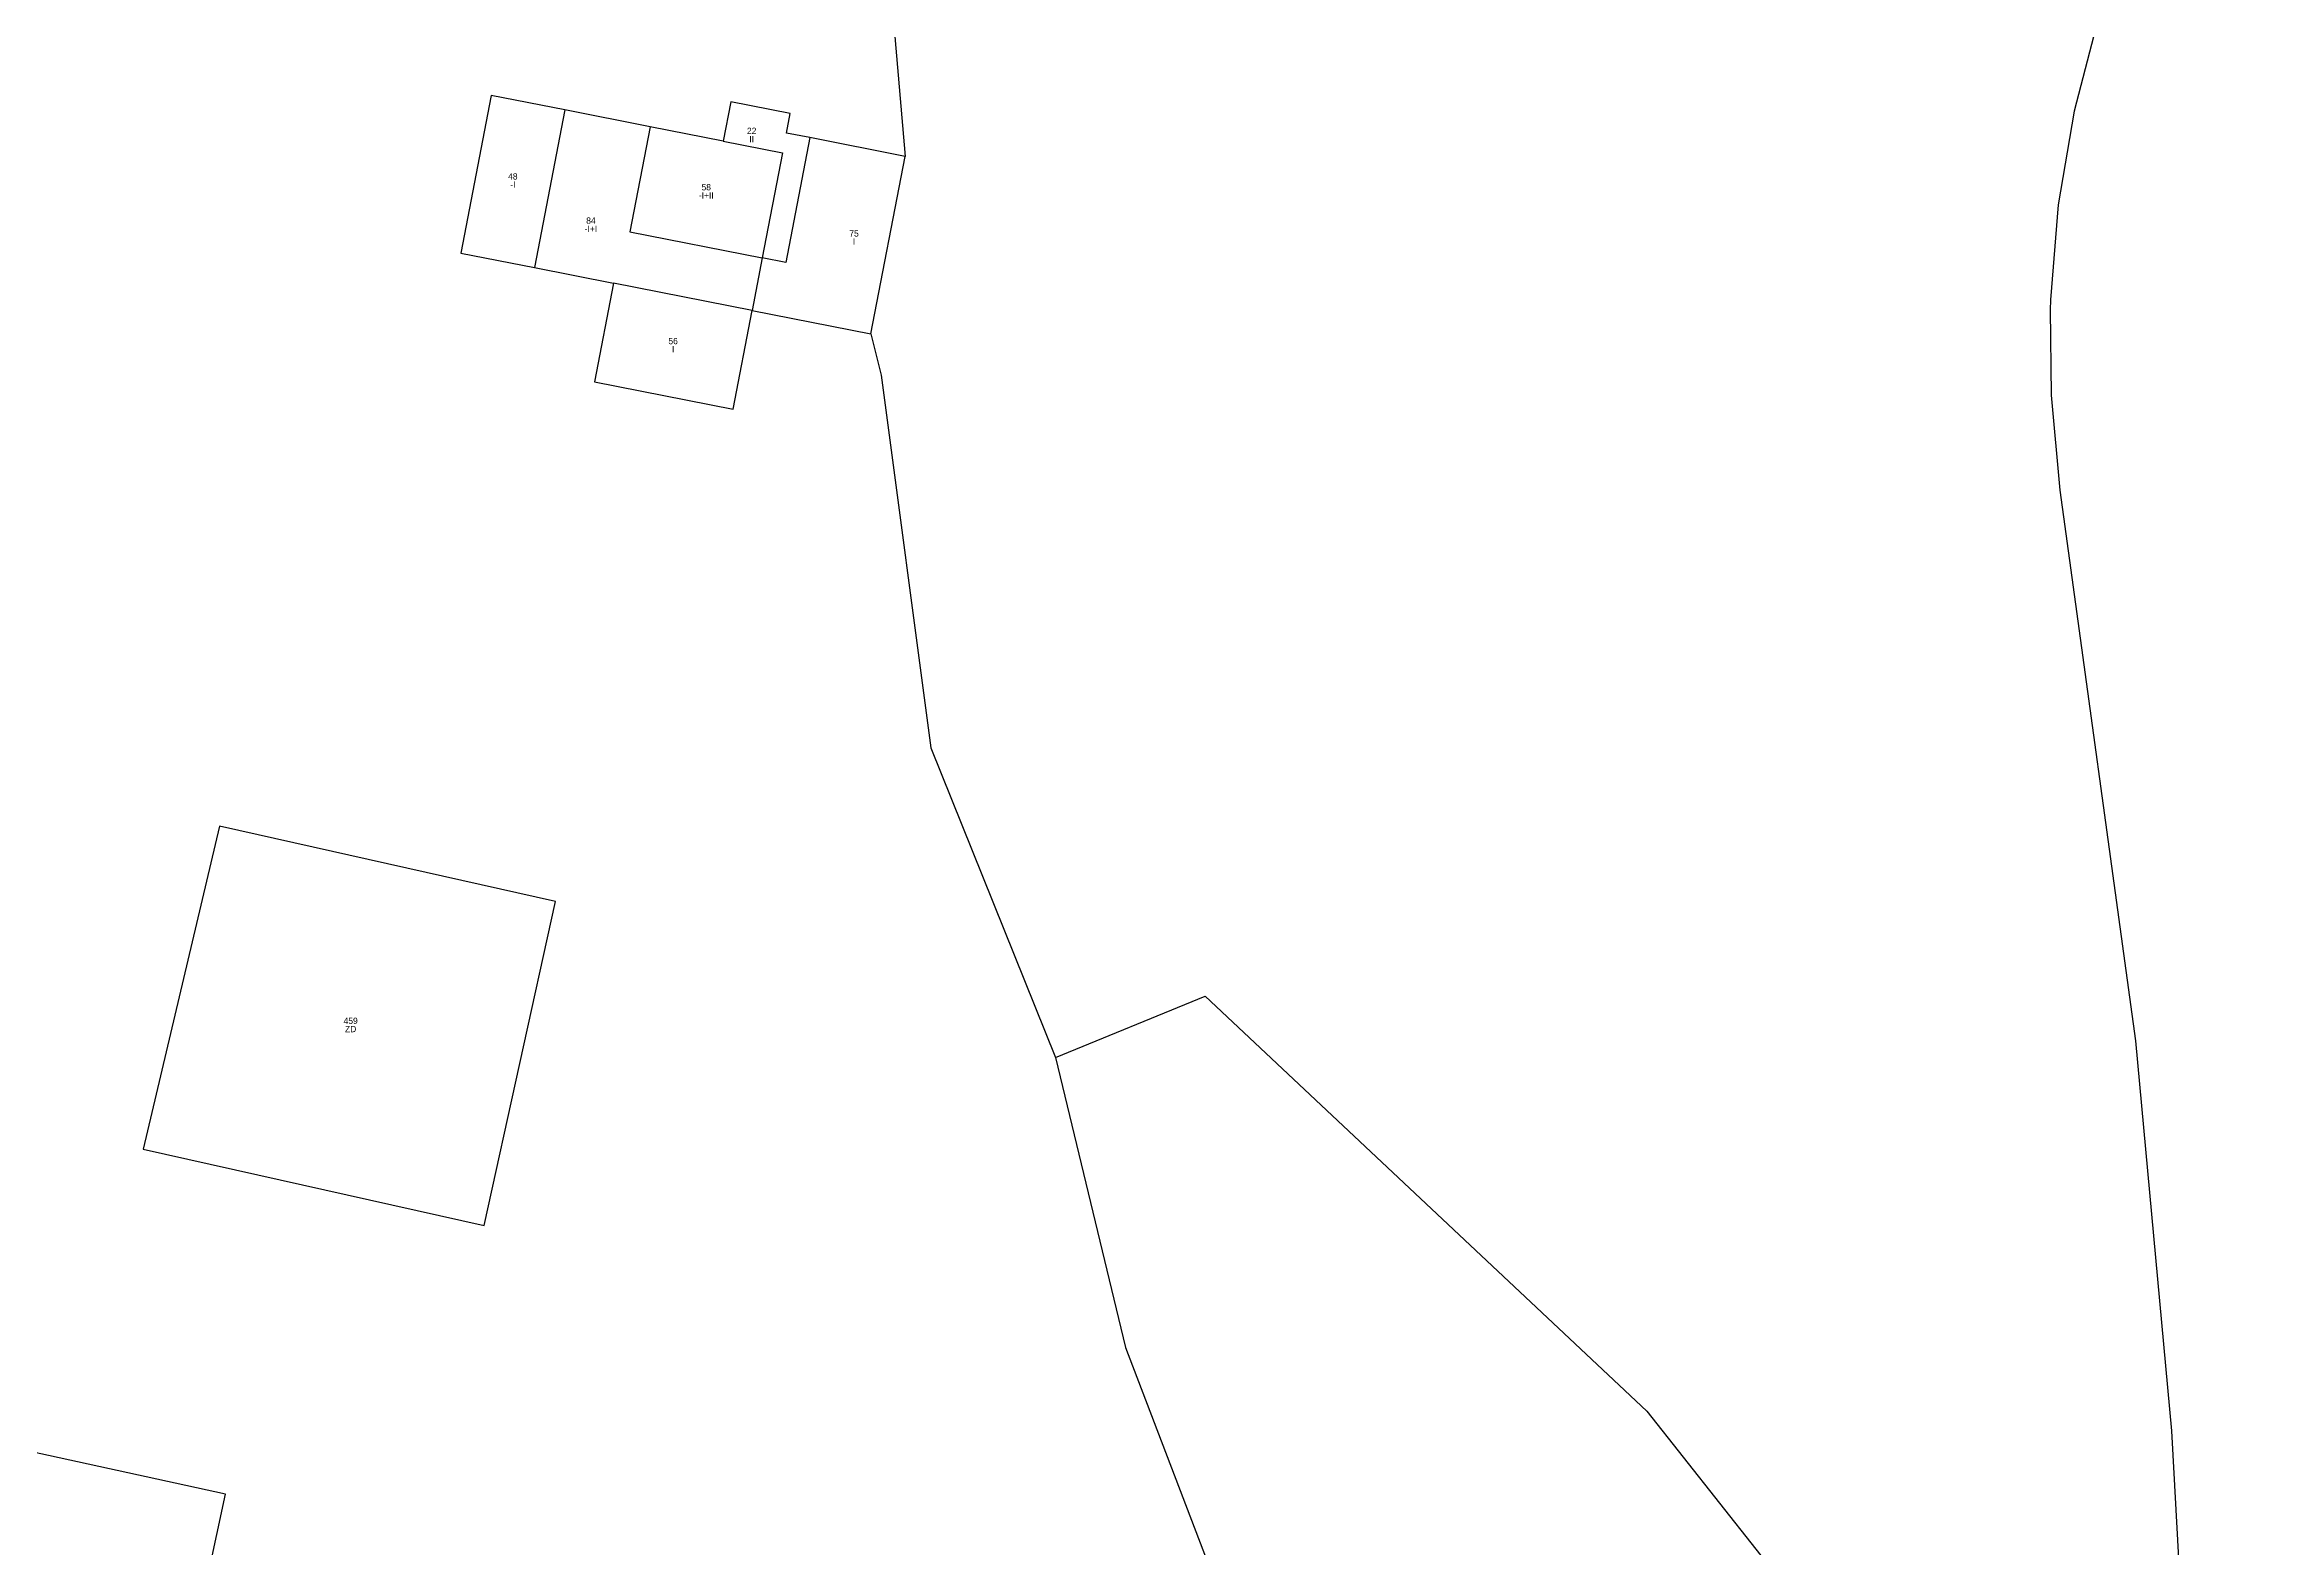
# Model space of a CAD drawing. Header units: metres. Extents: x 482697 to 483361, y 4630109 to 4630616.
# Drawn here: x 483129.9 to 483271, y 4630253.8 to 4630348.7 of the extents above; entities that cross this region are included whole.
import ezdxf
from ezdxf.enums import TextEntityAlignment as Align

# ---------------------------------------------------------------- set-up
doc = ezdxf.new("R2010")
doc.units = ezdxf.units.M

msp = doc.modelspace()

# ---------------------------------------------------------------- linework, layer by layer
at = {"layer": 'PG-LI'}
for p, q in [((483173.19, 4630345.08), (483172.71, 4630342.59)), ((483162.72, 4630344.56), (483160.79, 4630334.6)), ((483168.1, 4630343.5), (483162.72, 4630344.56)), ((483172.71, 4630342.59), (483168.1, 4630343.5)), ((483178.18, 4630342.81), (483176.66, 4630334.92)), ((483184.19, 4630341.62), (483178.18, 4630342.81)), ((483182.03, 4630330.42), (483184.19, 4630341.62)), ((483175.18, 4630335.21), (483174.53, 4630331.89)), ((483176.66, 4630334.92), (483175.18, 4630335.21)), ((483160.79, 4630334.6), (483165.79, 4630333.62)), ((483174.53, 4630331.89), (483165.79, 4630333.62)), ((483174.53, 4630331.89), (483182.03, 4630330.42)), ((483185.83, 4630304.27), (483193.68, 4630284.72))]:
    msp.add_line(p, q, dxfattribs=at)
for points in [[(482981, 4630475.59), (482995.95, 4630458.05), (483037.19, 4630449.29), (483058.51, 4630449.42), (483059.98, 4630441.29), (483082.6, 4630438.53), (483083.4, 4630438.18), (483099.2, 4630437.52), (483107.32, 4630428.51), (483114.44, 4630426.33), (483140, 4630423.82), (483153.08, 4630417.91), (483150.72, 4630394.34), (483150.74, 4630379.42), (483182.58, 4630360.46), (483184.19, 4630341.62)], [(483162.72, 4630344.56), (483158.07, 4630345.48), (483156.15, 4630335.52), (483160.79, 4630334.6)], [(483178.18, 4630342.81), (483176.7, 4630343.1), (483176.94, 4630344.34), (483173.19, 4630345.08)], [(483168.1, 4630343.5), (483166.82, 4630336.86), (483175.18, 4630335.21)], [(483172.71, 4630342.59), (483176.46, 4630341.85), (483175.18, 4630335.21)], [(483165.79, 4630333.62), (483164.59, 4630327.39), (483173.33, 4630325.67), (483174.53, 4630331.89)], [(483182.03, 4630330.42), (483182.69, 4630327.81), (483185.83, 4630304.27)], [(483136.1, 4630278.92), (483157.62, 4630274.1), (483162.13, 4630294.57), (483140.9, 4630299.32), (483136.1, 4630278.92)], [(483193.68, 4630284.72), (483203.13, 4630288.58), (483231.02, 4630262.37), (483244.78, 4630244.95), (483250.88, 4630226.96), (483255.11, 4630207.31), (483259.46, 4630185.06), (483261, 4630159.08)], [(483193.68, 4630284.72), (483198.12, 4630266.39), (483205.34, 4630247.46), (483205.39, 4630233.81), (483201.73, 4630213.34), (483195.6, 4630187.91), (483186.77, 4630156.29)], [(483062.94, 4630274.25), (483053.09, 4630228.39), (483131.44, 4630211.28), (483141.29, 4630257.14), (483062.94, 4630274.25)]]:
    msp.add_lwpolyline(points, dxfattribs=at)
at = {"layer": 'PG-LP'}
msp.add_lwpolyline([(483259.5225, 4630350.31), (483258.0025, 4630344.488), (483256.995, 4630338.556), (483256.5085, 4630332.558), (483256.4885, 4630331.9365), (483256.547, 4630326.541), (483257.1095, 4630320.55), (483261.871, 4630285.7695), (483264.1485, 4630261.1335), (483264.6105, 4630252.694), (483264.3555, 4630243.5365), (483264.345, 4630243.395), (483263.527, 4630223.041), (483263.5555, 4630214.8565), (483263.941, 4630205.6505), (483264.8425, 4630195.135), (483270.9565, 4630159.4865), (483268.4235, 4630154.1045), (483267.2845, 4630151.684)], dxfattribs=at)

# ---------------------------------------------------------------- texts
at = {"layer": 'PG-AA'}
for s, p in [('II', (483174.51, 4630342.92)), ('-I', (483159.43, 4630340.04)), ('-I+II', (483171.64, 4630339.36)), ('-I+I', (483164.36, 4630337.25)), ('I', (483180.97, 4630336.44)), ('I', (483169.55, 4630329.64)), ('ZD', (483149.19, 4630286.71))]:
    msp.add_text(s, height=0.4, dxfattribs=at).set_placement(p, align=Align.TOP_CENTER)
at = {"layer": 'PG-AS'}
for s, p in [('22', (483174.51, 4630342.92)), ('48', (483159.43, 4630340.04)), ('58', (483171.64, 4630339.36)), ('84', (483164.36, 4630337.25)), ('75', (483180.97, 4630336.44)), ('56', (483169.55, 4630329.64)), ('459', (483149.19, 4630286.71))]:
    msp.add_text(s, height=0.4, dxfattribs=at).set_placement(p, align=Align.BOTTOM_CENTER)

doc.saveas('drawing.dxf')
